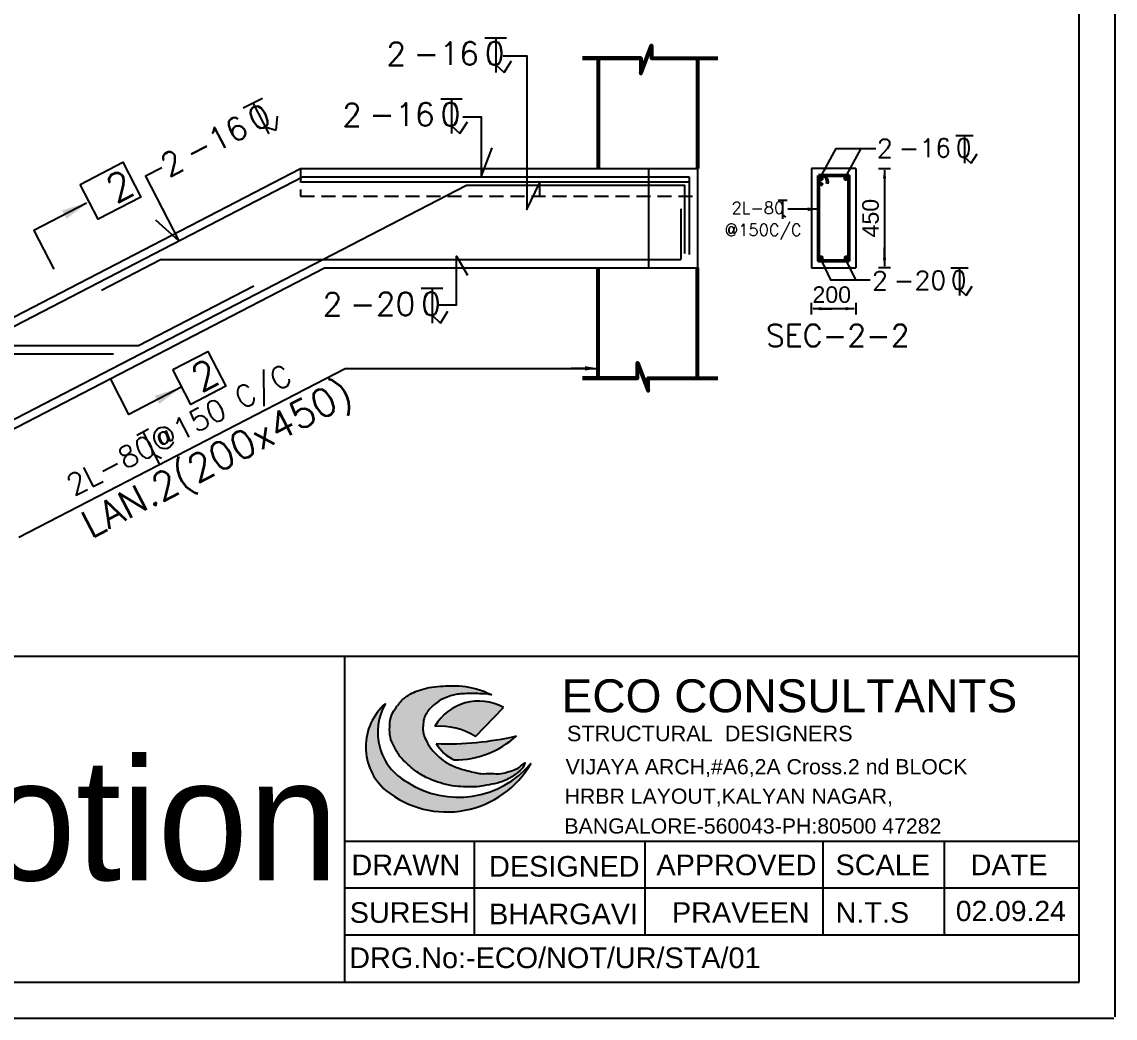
# Model space of a CAD drawing. Extents: x 1878645 to 3043969, y -1160829 to -603973.
# Drawn here: x 2335122 to 2345036, y -794577 to -785539 of the extents above; entities that cross this region are included whole.
import ezdxf
from ezdxf.enums import TextEntityAlignment as Align

# ---------------------------------------------------------------- set-up
doc = ezdxf.new("R2010")
doc.units = 0
doc.header["$LTSCALE"] = 100
doc.header["$PDMODE"] = 66
doc.linetypes.add('ACAD_ISO02W100', pattern=[15, 12, -3])
doc.linetypes.add('Hidden', pattern=[9.525, 6.35, -3.175])
doc.layers.get('Defpoints').update_dxf_attribs({"lineweight": 0})
for name, color, linetype in [('A-ANNO-TEXT', 8, 'Continuous'), ('B-TXT', 7, 'Continuous'), ('BEAM', 6, 'ACAD_ISO02W100'), ('BM-ECO', 2, 'Hidden'), ('Dim', 3, 'Continuous'), ('REINFORCE', 5, 'Continuous'), ('SLAB.LINE', 4, 'Continuous'), ('Text', 31, 'Continuous')]:
    doc.layers.add(name, color=color, linetype=linetype)
doc.layers.add('coloumn', color=30, linetype='Continuous', lineweight=53)
doc.layers.add('REIN', color=5, linetype='Continuous', lineweight=50)
doc.styles.add('ARIAL', font='arial.ttf')
doc.styles.add('ROMANS', font='simplex.shx', dxfattribs={"width": 0.75})
doc.styles.add('ROMDIM', font='simplex.shx', dxfattribs={"height": 250})
doc.styles.add('SC-FTG2', font='ARIALN.TTF')
doc.styles.get("Standard").update_dxf_attribs({"font": 'verdana.ttf'})
doc.dimstyles.new('VINOTH', dxfattribs={"dimtxt": 150, "dimasz": 15, "dimexe": 25, "dimexo": 50, "dimgap": 50, "dimtad": 1, "dimtoh": 1, "dimdec": 0, "dimzin": 0, "dimdsep": 46, "dimtxsty": 'SC-FTG2', "dimblk": 'A3', "dimcen": 0.09, "dimse1": 1, "dimse2": 1, "dimclrd": 3, "dimclre": 6, "dimclrt": 7, "dimaunit": 3, "dimazin": 0, "dimtfac": 1, "dimtdec": 0, "dimtofl": 0, "dimtmove": 0, "dimatfit": 3, "dimfxl": 1, "dimtvp": 1, "dimtolj": 1, "dimtzin": 0, "dimarcsym": 0})

# ---------------------------------------------------------------- blocks, each defined once
blk = doc.blocks.new('A2')
at = {"layer": 'Dim', "linetype": 'ByBlock', "lineweight": -2, "extrusion": (0, 0, -1)}
blk.add_lwpolyline([(6, 0), (12.197, 0)], dxfattribs=at)
blk.add_solid([(6, -1), (0, 0), (6, 1)], dxfattribs=at)
blk = doc.blocks.new('A3')
at = {"layer": 'Dim', "linetype": 'ByBlock', "lineweight": -2}
blk.add_line((0, 3.585), (0, -3.585), dxfattribs=at)
blk.add_blockref('A2', (0, 0), dxfattribs=at)
blk = doc.blocks.new('T-V')
at = {"layer": 'B-TXT', "linetype": 'Continuous'}
for p, q in [((1348, 187), (1582, 187)), ((1465, 187), (1465, -191)), ((1465, -106), (1555, -191)), ((1555, -191), (1637, -63))]:
    blk.add_line(p, q, dxfattribs=at)
at = {"layer": 'B-TXT', "linetype": 'Continuous', "style": 'ROMANS'}
for s, p in [('0', (1347, -107)), ('-', (571, -107))]:
    blk.add_text(s, height=250, dxfattribs=at).set_placement(p)
blk.add_attdef('T', text='', height=250, dxfattribs=at).set_placement((490, -113), align=Align.RIGHT)
blk.add_attdef('V', (854, -108), '', height=250, dxfattribs=at)
blk = doc.blocks.new('*D1286')
at = {"layer": 'Defpoints', "color": 0, "transparency": 16777216}
for p in [(2342683.5, -786870), (2342683.5, -787770), (2342945.2, -787770)]:
    blk.add_point(p, dxfattribs=at)
at = {"layer": 'Dim', "color": 3, "lineweight": -2, "transparency": 16777216}
blk.add_line((2342945.2, -786885), (2342945.2, -787755), dxfattribs=at)
at = {"layer": 'Dim', "color": 3, "lineweight": -2, "transparency": 16777216, "xscale": 15, "yscale": 15, "zscale": 15}
for p, rotation in [((2342945.2, -786870), 90), ((2342945.2, -787770), 270)]:
    blk.add_blockref('A3', p, dxfattribs=dict(at, rotation=rotation))
at = {"layer": 'Dim', "color": 7, "transparency": 16777216, "insert": (2342818.6, -787320), "char_height": 150, "attachment_point": 5, "rotation": 90, "style": 'ARIAL'}
blk.add_mtext('\\A1;450', dxfattribs=at)
blk = doc.blocks.new('*D1287')
at = {"layer": 'Defpoints', "color": 0, "transparency": 16777216}
for p in [(2342283.3, -787770), (2342683.5, -787770), (2342283.3, -788141.2)]:
    blk.add_point(p, dxfattribs=at)
at = {"layer": 'Dim', "color": 3, "lineweight": -2, "transparency": 16777216}
blk.add_line((2342668.5, -788141.2), (2342298.3, -788141.2), dxfattribs=at)
at = {"layer": 'Dim', "color": 3, "lineweight": -2, "transparency": 16777216, "xscale": 15, "yscale": 15, "zscale": 15, "rotation": 180}
blk.add_blockref('A3', (2342283.3, -788141.2), dxfattribs=at)
at = {"layer": 'Dim', "color": 3, "lineweight": -2, "transparency": 16777216, "xscale": 15, "yscale": 15, "zscale": 15}
blk.add_blockref('A3', (2342683.5, -788141.2), dxfattribs=at)
at = {"layer": 'Dim', "color": 7, "transparency": 16777216, "insert": (2342466.3, -788014.6), "char_height": 150, "attachment_point": 5, "style": 'ARIAL'}
blk.add_mtext('\\A1;200', dxfattribs=at)
blk = doc.blocks.new('A$C03881B15')
h = blk.add_hatch(color=86)
edge = h.paths.add_edge_path()
edge.add_spline(control_points=[(80.13, 74.41), (78.85, 75), (76.69, 76), (73.1, 77.43), (68.18, 78.81), (61.26, 80.31), (50.9, 80.22), (41.22, 79.59), (33.08, 77.17), (27.87, 74.93), (22.82, 71.27), (18.86, 65.95), (15.44, 60.15), (15.18, 53.72), (15.1, 47.58), (18.03, 41.39), (21.16, 35.51), (26.32, 30.5), (31.99, 25.53), (38.13, 21.89), (44.74, 19.25), (51.16, 17.26), (58.33, 16.06), (65.45, 16.02), (71.55, 15.89), (77.51, 17.26), (84.07, 18.16), (90.9, 20.98), (96.88, 25.11), (99.82, 27.85), (101.76, 32.3), (97.95, 28.47), (95.29, 27.07), (90.7, 25.57), (85.71, 24), (79.61, 24.63), (74.11, 24.11), (69.12, 25.03), (64.34, 26.36), (59.38, 27.61), (54.15, 29.86), (48.99, 32.35), (44.79, 36.67), (40.7, 40.84), (38.23, 45.5), (36.25, 50.18), (36.39, 54.8), (36.72, 59.25), (38.65, 62.9), (40.96, 66.04), (44.55, 69.15), (48.83, 72.15), (53.58, 73.58), (57.36, 74.9), (61.86, 75.08), (66.86, 75.47), (72.1, 75.08), (76.47, 75.16), (79.05, 74.63), (80.13, 74.41)], knot_values=[0, 0, 0, 0, 4.246861, 7.151323, 11.574121, 19.568641, 28.284106, 42.532398, 48.483783, 53.661456, 59.51565, 66.913681, 73.498071, 79.210966, 85.953473, 91.616477, 99.444488, 105.843059, 113.009162, 122.067605, 127.0701, 134.32743, 142.216889, 148.745282, 155.694438, 160.400867, 167.046747, 175.449227, 182.569509, 187.795037, 189.591977, 192.748202, 196.718591, 201.178225, 206.385034, 212.489071, 219.22456, 222.909441, 227.611665, 234.117384, 238.200733, 244.721149, 251.073285, 256.13887, 262.138806, 266.82668, 271.11882, 275.84401, 280.031219, 283.282413, 287.51717, 294.218602, 298.74557, 302.327722, 306.174014, 312.165346, 317.363286, 321.907225, 325.229978, 325.229978, 325.229978, 325.229978], degree=3, periodic=0)
for points in [[(87.5, 66.42, 0.406571), (43.8, 54.37, -0.163156), (69.65, 47.96)], [(12.6, 68.89, 0.461258), (12.85, 13.7, 0.462447), (105.12, 31.11, -0.379805), (26.12, 19.06, -0.421297)], [(95.68, 48.32, -0.068364), (44.78, 43.49, 0.15409), (56.2, 33.05, 0.189191)]]:
    blk.add_hatch(color=8).paths.add_polyline_path(points)
at = {"color": 8}
blk.add_line((69.65, 47.96), (87.5, 66.42), dxfattribs=at)
for centre, radius, start, end in [((71.84, 37.97), 32.48, 61.17081, 149.67179), ((36.28, 41.4), 36.28, 130.73376, 229.78127), ((43.68, 50.57), 36.08, 149.48206, 240.8643), ((47.18, 12.61), 41.89, 57.55821, 94.62417), ((52.66, 231.17), 187.84, 267.5961, 283.23961), ((67.03, 56.37), 25.71, 210.05787, 245.09714), ((56.49, 90.98), 57.93, 269.72004, 312.57295), ((51.59, 61.61), 61.61, 231.04983, 330.32193), ((58.83, 69.58), 60.19, 237.0781, 320.26627)]:
    blk.add_arc(centre, radius, start, end, dxfattribs=at)
at = {"color": 86}
blk.add_spline([(80.13, 74.41), (76.26, 76.15), (73.56, 77.2), (69.31, 78.46), (61.47, 79.98), (52.75, 80.18), (38.58, 78.67), (32.88, 76.98), (28.15, 74.86), (23.43, 71.4), (18.8, 65.63), (15.85, 59.74), (15.22, 54.07), (15.64, 47.34), (17.75, 42.08), (21.75, 35.35), (26.17, 30.72), (31.64, 26.1), (39.43, 21.47), (44.06, 19.58), (51, 17.47), (58.79, 16.21), (65.32, 16), (72.26, 16.21), (76.89, 17.05), (83.42, 18.32), (91.21, 21.47), (97.1, 25.47), (100.47, 29.46), (101.1, 31.14), (98.57, 29.25), (95.2, 27.15), (90.99, 25.68), (85.94, 24.41), (79.84, 24.41), (73.1, 24.41), (69.47, 25.01), (64.91, 26.18), (58.67, 28), (54.89, 29.57), (49.17, 32.69), (44.48, 36.98), (41.1, 40.75), (38.11, 45.95), (36.55, 50.37), (36.42, 54.66), (37.07, 59.34), (38.89, 63.11), (40.84, 65.71), (43.96, 68.57), (49.61, 72.18), (53.87, 73.7), (57.31, 74.7), (61.14, 75.07), (67.13, 75.33), (72.32, 75.15), (76.86, 74.98), (80.13, 74.41)], degree=3, dxfattribs=at)

msp = doc.modelspace()

# ---------------------------------------------------------------- linework, layer by layer
at = {"color": 35}
for p, q in [((2345036.1111, -794564.17474), (2345036.1111, -768607.75009)), ((2309306.67067, -794576.76883), (2345023.51701, -794576.76883))]:
    msp.add_line(p, q, dxfattribs=at)
for p, q in [((2344708.66469, -794249.32243), (2344708.66469, -768935.1965)), ((2344708.66469, -791297.51176), (2309948.96939, -791297.51176)), ((2338051.96516, -794249.32243), (2338051.96516, -791303.82705)), ((2344708.66469, -792974.17056), (2338051.96516, -792974.17056)), ((2339225.03791, -792974.17056), (2339225.03791, -793824.2718)), ((2340770.59805, -792974.17056), (2340770.59805, -793824.2718)), ((2340770.59805, -792974.17056), (2340770.59805, -793824.2718)), ((2342384.57182, -792974.17056), (2342384.57182, -793824.2718)), ((2343485.10046, -792974.17056), (2343485.10046, -793824.2718)), ((2344708.66469, -793399.22118), (2338051.96516, -793399.22118)), ((2344708.66469, -793824.2718), (2338051.96516, -793824.2718)), ((2309634.11708, -794249.32243), (2344708.66469, -794249.32243))]:
    msp.add_line(p, q)
at = {"linetype": 'Continuous'}
for points in [[(2341980.33487, -787156.60748), (2342060.62146, -787156.60748)], [(2342020.47816, -787156.60748), (2342020.47816, -787324.67516)], [(2342020.47816, -787290.08455), (2342046.13567, -787310.88831)], [(2336163.91309, -789287.26883), (2336271.33589, -789231.67282)], [(2336217.62449, -789259.47083), (2336369.68857, -789553.28957)], [(2336322.76163, -789462.61717), (2336386.82137, -789497.60796)]]:
    msp.add_lwpolyline(points, dxfattribs=at)
at = {"layer": 'B-TXT'}
for points in [[(2339486.40979, -785848.24655), (2339701.96936, -785848.24655), (2339701.96936, -787242.3449), (2339816.50125, -787002.06367), (2339816.50125, -787112.62585)], [(2339119.32381, -786400.88112), (2339285.8177, -786400.88112), (2339285.8177, -786945.0026), (2339386.03273, -786682.39486)], [(2336391.622, -786862.60911), (2336243.75745, -786939.1355), (2336546.71841, -787524.51769), (2336337.01297, -787337.35598)], [(2338896.62913, -788106.39686), (2339063.12302, -788106.39686), (2339063.12302, -787665.37698), (2339163.33805, -787836.95768)]]:
    msp.add_lwpolyline(points, dxfattribs=at)
at = {"layer": 'BEAM'}
for p, q in [((2342683.53139, -786870.0026), (2342283.33139, -786870.0026)), ((2342283.33139, -787770.0026), (2342683.53139, -787770.0026))]:
    msp.add_line(p, q, dxfattribs=at)
at = {"layer": 'BM-ECO', "linetype": 'Continuous'}
for p, q in [((2334691.55288, -788400.19803), (2337648.20168, -786870.0026)), ((2337648.20168, -786870.0026), (2341248.20168, -786870.0026)), ((2341248.20168, -786870.0026), (2341248.20168, -787770.0026)), ((2342283.33139, -786870.0026), (2342283.33139, -787770.0026)), ((2342683.53139, -786870.0026), (2342283.33139, -786870.0026)), ((2342683.53139, -786870.0026), (2342683.5314, -787770.0026)), ((2334910.64594, -789300.19803), (2337867.29474, -787770.0026)), ((2337867.29474, -787770.0026), (2341248.20168, -787770.0026)), ((2342283.33139, -787770.0026), (2342683.53139, -787770.0026))]:
    msp.add_line(p, q, dxfattribs=at)
at = {"layer": 'coloumn'}
for p, q in [((2340733.88694, -785869.92574), (2340207.49749, -785869.92574)), ((2340348.20168, -785869.92574), (2340348.20168, -786870.0026)), ((2341248.20168, -785869.92574), (2341248.20168, -786870.0026)), ((2340348.20168, -788770.07946), (2340348.20168, -787770.0026)), ((2341248.20168, -788770.07946), (2341248.20168, -787770.0026)), ((2340704.04381, -788770.07946), (2340207.49749, -788770.07946))]:
    msp.add_line(p, q, dxfattribs=at)
for points in [[(2340207.49749, -785869.92574), (2340733.88694, -785869.92574), (2340733.88694, -786007.08556), (2340831.52435, -785752.83837), (2340831.52435, -785869.92574), (2341434.60774, -785869.92574)], [(2340207.49749, -788770.07946), (2340704.04381, -788770.07946), (2340704.04381, -788632.91963), (2340801.68121, -788887.16682), (2340801.68121, -788770.07946), (2341434.60774, -788770.07946)]]:
    msp.add_lwpolyline(points, dxfattribs=at)
at = {"layer": 'Dim', "color": 3, "ltscale": 750}
for p, q in [((2335095.90454, -790212.52867), (2338052.55335, -788682.33324)), ((2338052.55335, -788682.33324), (2340348.20168, -788682.33324))]:
    msp.add_line(p, q, dxfattribs=at)
at = {"layer": 'Dim', "linetype": 'ByBlock'}
for points in [[(2342377.46366, -786928.07804), (2342507.8328, -786688.61174), (2342641.98697, -786688.61174)], [(2342377.46366, -786928.07804), (2342507.8328, -786688.61174), (2342867.26687, -786688.61174)], [(2342602.74356, -786928.07804), (2342733.1127, -786688.61174), (2342867.26687, -786688.61174)], [(2342602.74356, -786928.07804), (2342733.11271, -786688.61174), (2342867.26687, -786688.61174)], [(2342375.11468, -787711.92715), (2342455.8562, -787880.5822), (2342590.01036, -787880.5822)], [(2342375.11468, -787711.92715), (2342455.8562, -787880.5822), (2342815.77129, -787880.5822)], [(2342600.87561, -787711.92715), (2342681.61712, -787880.5822), (2342815.77129, -787880.5822)], [(2342600.87561, -787711.92715), (2342681.61712, -787880.5822), (2342815.77129, -787880.5822)], [(2336572.82885, -788851.34873), (2336093.11432, -789099.62531), (2335925.17489, -788775.13644)]]:
    msp.add_lwpolyline(points, dxfattribs=at)
at = {"layer": 'Dim', "elevation": 4156.24177}
msp.add_lwpolyline([(2335650.32992, -787013.65593), (2336038.17231, -786812.92784), (2336201.23352, -787128.63996), (2335813.656, -787329.23097)], close=True, dxfattribs=at)
at = {"layer": 'Dim', "linetype": 'ByBlock', "elevation": 4156.24177}
msp.add_lwpolyline([(2335709.43508, -787183.11829), (2335229.72054, -787431.39487), (2335411.46761, -787782.56256)], dxfattribs=at)
at = {"layer": 'Dim'}
msp.add_lwpolyline([(2336491.16582, -788693.5612), (2336809.7242, -788528.6911), (2336973.05028, -788844.26614), (2336654.49189, -789009.13625)], close=True, dxfattribs=at)
at = {"layer": 'Dim', "linetype": 'ByBlock'}
for points in [[(2342397.31256, -786863.16361), (2342374.16265, -786933.5026), (2342418.87386, -786874.4738)], [(2342397.31256, -786863.16361), (2342374.16265, -786933.5026), (2342418.87386, -786874.4738)], [(2342622.59247, -786863.16361), (2342599.44255, -786933.5026), (2342644.15376, -786874.4738)], [(2342622.59247, -786863.16361), (2342599.44255, -786933.5026), (2342644.15376, -786874.4738)], [(2335486.95608, -787250.59544, 4156.24177), (2335731.99296, -787171.44345, 4156.24177), (2335525.87223, -787325.78838, 4156.24177)], [(2342395.78884, -787778.19772), (2342372.63892, -787707.85874), (2342417.35013, -787766.88753)], [(2342395.78884, -787778.19772), (2342372.63892, -787707.85874), (2342417.35014, -787766.88753)], [(2342621.54977, -787778.19772), (2342598.39985, -787707.85874), (2342643.11106, -787766.88753)], [(2342621.54977, -787778.19772), (2342598.39985, -787707.85874), (2342643.11106, -787766.88753)], [(2336366.70813, -789005.69365), (2336572.82885, -788851.34873), (2336327.79197, -788930.50072)]]:
    msp.add_solid(points, dxfattribs=at)
at = {"layer": 'REIN', "color": 7, "linetype": 'ByBlock', "const_width": 23.8125}
for points in [[(2342358.5876, -786958.80489, 1), (2342382.4001, -786958.80489, 1)], [(2342583.0362, -786958.80489, 1), (2342606.8487, -786958.80489, 1)], [(2342358.5876, -787681.17488, 1), (2342382.4001, -787681.17488, 1)], [(2342584.94113, -787681.17488, 1), (2342608.75363, -787681.17488, 1)]]:
    msp.add_lwpolyline(points, format="xyb", close=True, dxfattribs=at)
at = {"layer": 'REIN'}
msp.add_lwpolyline([(2342346.83139, -786933.5026), (2342620.03139, -786933.5026), (2342620.03139, -787706.5026), (2342346.83139, -787706.5026)], close=True, dxfattribs=at)
for centre, radius, start, end in [((2342408.56406, -786963.51325), 61.73267, 180.010182318, 248.525000568), ((2342362.55307, -786988.52449), 63.79458, 342.844699035, 59.596791845)]:
    msp.add_arc(centre, radius, start, end, dxfattribs=at)
at = {"layer": 'REINFORCE'}
for p, q in [((2340804.33412, -786870.0026), (2340804.33412, -787770.0026)), ((2333405.57335, -789150.19803), (2337666.45944, -786945.0026)), ((2337666.45944, -786945.0026), (2341173.20168, -786945.0026)), ((2341173.20168, -786945.0026), (2341173.20168, -787649.69807)), ((2334892.38818, -789225.19803), (2339153.27428, -787020.0026)), ((2337656.76405, -786990.24774), (2341163.5063, -786990.24774)), ((2339153.27428, -787020.0026), (2341133.61309, -787020.0026)), ((2341133.61309, -787640.68185), (2341133.61309, -787020.0026)), ((2341098.20168, -787235.9889), (2341098.20168, -787695.0026)), ((2335843.70635, -787972.80645), (2336380.47991, -787695.0026)), ((2336380.47991, -787695.0026), (2341098.20168, -787695.0026)), ((2336178.36772, -788475.19803), (2337224.314, -787933.87495)), ((2331166.55288, -788475.19803), (2336178.36772, -788475.19803)), ((2331203.03014, -788550.19803), (2335951.88617, -788550.19803))]:
    msp.add_line(p, q, dxfattribs=at)
at = {"layer": 'SLAB.LINE', "linetype": 'Hidden', "ltscale": 0.2}
for p, q in [((2337648.20168, -786870.0026), (2337648.20168, -787120.0026)), ((2337648.20168, -787120.0026), (2341248.20168, -787120.0026))]:
    msp.add_line(p, q, dxfattribs=at)

# ---------------------------------------------------------------- block references
at = {"color": 1, "xscale": 14.27843650872988, "yscale": 14.27843650872988, "zscale": 14.27843650872988}
msp.add_blockref('A$C03881B15', (2338240.19553, -792706.68989), dxfattribs=at)
at = {"layer": 'Dim', "color": 3, "xscale": -20, "yscale": 20, "zscale": 20, "rotation": 180}
msp.add_blockref('A3', (2340348.20168, -788682.33324), dxfattribs=at)
at = {"layer": 'Text'}
for p, xscale, yscale, zscale, values in [((2338197.26175, -785840.2074, 417.71816), 0.8340490324248094, 0.8340490324248094, 0.8340490324248094, {'T': '2', 'V': '16'}), ((2337796.50748, -786392.84198, 417.71816), 0.8340490324248094, 0.8340490324248094, 0.8340490324248094, {'T': '2', 'V': '16'}), ((2342692.09682, -786694.60236), 0.6672392259398476, 0.6672392259398476, 0.6672392259398476, {'T': '2', 'V': '16'}), ((2342647.82619, -787894.24194), 0.6672392259398476, 0.6672392259398476, 0.6672392259398476, {'T': '2', 'V': '20'}), ((2337619.89419, -788112.10706), 0.8340490324248094, 0.8340490324248094, 0.8340490324248094, {'T': '2', 'V': '20'})]:
    msp.add_blockref('T-V', p, dxfattribs=dict(at, xscale=xscale, yscale=yscale, zscale=zscale)).add_auto_attribs(values)
at = {"layer": 'Text', "xscale": 0.834049032424811, "yscale": 0.834049032424811, "zscale": 0.834049032424811, "rotation": 27.36354692725573}
msp.add_blockref('T-V', (2336203.07333, -786975.16076), dxfattribs=at).add_auto_attribs({'T': '2', 'V': '16'})

# ---------------------------------------------------------------- texts
at = {"linetype": 'Continuous', "style": 'ROMDIM'}
for s, height, rotation, p in [('2L-80', 108, 360, (2341558.12916, -787280.23622)), ('@150C/C   ', 108, 360, (2341493.55766, -787480.80765)), ('2L-80@150 C/C', 194.4, 27.363546927, (2335592.06953, -789845.36897, -0.08639)), ('LAN.2(200x450) ', 250, 27.363546927, (2335745.73626, -790227.47576, 0.07541))]:
    msp.add_text(s, height=height, rotation=rotation, dxfattribs=at).set_placement(p)
msp.add_text('SEC-2-2', height=200, dxfattribs=at).set_placement((2341869.4041, -788484.61895, 0.07541))
at = {"color": 86, "style": 'ARIAL'}
msp.add_text('ECO CONSULTANTS', height=299.0791263, dxfattribs=at).set_placement((2340016.53408, -791802.36378))
at = {"style": 'ARIAL'}
for s, height, p in [('STRUCTURAL  DESIGNERS ', 140.8164732, (2340064.98429, -792064.86197)), ('VIJAYA ARCH,#A6,2A Cross.2 nd BLOCK', 138.0001437, (2340053.14245, -792365.16663)), ('HRBR LAYOUT,KALYAN NAGAR,', 138.0001437, (2340043.41198, -792632.42848)), ('BANGALORE-560043-PH:80500 47282', 138.0001437, (2340042.04338, -792902.78912)), ('DRAWN', 187.022274, (2338110.75915, -793280.0828)), ('DESIGNED', 187.022274, (2339359.03921, -793293.09845)), ('APPROVED', 187.022274, (2340876.38901, -793280.0828)), ('SCALE', 187.022274, (2342500.75423, -793279.96007)), ('DATE', 187.022274, (2343725.73398, -793279.96007)), ('SURESH', 187.022274, (2338095.22205, -793712.16632)), ('PRAVEEN', 187.022274, (2341016.87829, -793712.16632)), ('N.T.S', 187.022274, (2342500.75423, -793712.04359)), ('02.09.24', 183.529164, (2343591.39665, -793696.45999)), ('BHARGAVI', 187.022274, (2339359.03921, -793725.18197)), ('DRG.No:-ECO/NOT/UR/STA/01', 187.0222737, (2338090.41475, -794122.66741))]:
    msp.add_text(s, height=height, dxfattribs=at).set_placement(p)
at = {"layer": 'A-ANNO-TEXT', "insert": (2333968.67876, -792221.24174), "char_height": 1105.238586, "width": 40962.8410287, "attachment_point": 1}
msp.add_mtext('\\pxql;{\\fNiagara Solid|b0|i0|c0|p82;\\C251;n\\C252;otio\\C251;n}', dxfattribs=at)
at = {"layer": 'Text', "linetype": 'Continuous', "style": 'ROMDIM'}
for p in [(2335971.42163, -787188.80713, 4156.31717), (2336742.97353, -788904.57039, 0.07541)]:
    msp.add_text('2', height=250, rotation=27.363546927, dxfattribs=at).set_placement(p)

# ---------------------------------------------------------------- dimensions: what is measured, and where the dimension line sits
at = {"layer": 'Dim'}
dim = msp.add_linear_dim(base=(2342945.18765, -787770.0026), p1=(2342683.53139, -786870.0026), p2=(2342683.5314, -787770.0026), angle=90, dimstyle='VINOTH', override={"dimlfac": 0.5, "dimtxsty": 'ARIAL', "dimblk": 'A3'}, dxfattribs=at)
dim.commit()
dim.dimension.update_dxf_attribs({"geometry": '*D1286', "text_midpoint": (2342818.6017, -787320.0026)})
dim = msp.add_linear_dim(base=(2342283.33139, -788141.16846), p1=(2342683.53139, -787770.0026), p2=(2342283.33139, -787770.0026), dimstyle='VINOTH', override={"dimlfac": 0.5, "dimtxsty": 'ARIAL', "dimblk": 'A3'}, dxfattribs=at)
dim.commit()
dim.dimension.update_dxf_attribs({"geometry": '*D1287', "text_midpoint": (2342466.29043, -788141.16846), "dimtype": 160})

# ---------------------------------------------------------------- leaders
at = {"layer": 'Dim', "lineweight": -2}
msp.add_leader([(2342346.83139, -787239.16577), (2342066.89252, -787239.16577)], dimstyle='VINOTH', override={"dimasz": 100}, dxfattribs=at)

doc.saveas('drawing.dxf')
